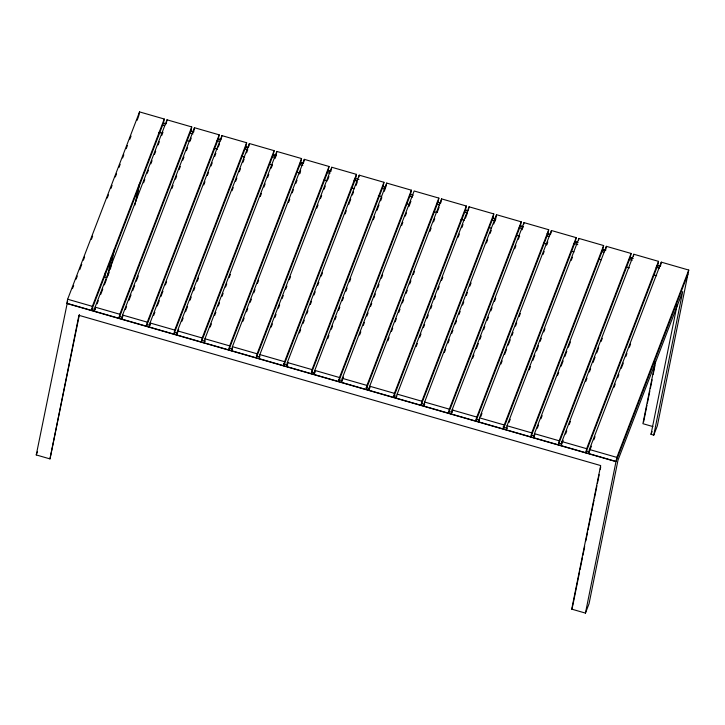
<?xml version="1.0" encoding="UTF-8"?>
<svg xmlns="http://www.w3.org/2000/svg" width="725" height="725" viewBox="0 0 725 725"><rect width="100%" height="100%" fill="white"/><g stroke="black" fill="none" stroke-linecap="round" stroke-linejoin="round"><path stroke-width="1.09" d="M79.424 314.55L49.98 458.898L36.25 454.938L67.633 301.192M164.267 119.018L92.356 306.349L91.54 310.391L163.451 123.06L164.267 119.018L139.553 111.904L67.642 299.235L66.827 303.277L616.033 461.435L616.848 457.393L688.75 270.062L661.291 262.151L589.389 449.482L588.573 453.524L591.401 446.156M49.98 458.898L78.925 315.321L600.672 465.568L571.717 609.145L585.447 613.096L589.044 603.735L617.999 460.157L682.705 291.559L653.76 435.136L651.014 434.338L677.068 305.125M191.726 126.929L119.824 314.26L119.009 318.302L190.911 130.971L191.726 126.929L167.013 119.806L95.102 307.137L94.286 311.188L95.501 308.025M105.669 271.449L104.563 276.977L107.309 277.766M138.692 116.145L139.553 111.904M107.527 276.66L111.532 256.786M110.408 269.165L114.423 249.237M134.968 204.967L138.983 185.083M136.137 200.879L139.698 183.208M219.186 134.832L147.284 322.163L146.468 326.214L218.37 138.883L219.186 134.832L194.472 127.718L122.57 315.049L121.755 319.091L122.96 315.937M166.197 123.857L167.013 119.806M246.645 142.743L174.743 330.074L173.927 334.116L245.829 146.785L246.645 142.743L221.932 135.629L150.03 322.96L149.214 327.002L150.419 323.848M194.472 127.718L193.657 131.76L190.911 130.971M274.104 150.655L202.203 337.986L201.387 342.028L273.289 154.697L274.104 150.655L249.391 143.532L177.489 330.863L176.673 334.914L178.694 329.648M221.315 138.656L221.932 135.629M301.564 158.558L229.662 345.888L228.846 349.93L300.748 162.599L301.564 158.558L276.85 151.443L204.948 338.774L204.133 342.816L204.939 340.714M248.775 146.568L249.391 143.532M329.023 166.469L257.121 353.8L256.306 357.842L328.208 170.511L329.023 166.469L304.31 159.346L232.408 346.677L231.592 350.728L232.399 348.616M276.234 154.479L276.85 151.443M356.483 174.372L284.581 361.702L283.765 365.753L355.667 178.422L356.483 174.372L331.769 167.257L259.867 354.588L259.052 358.63L259.858 356.528M303.702 162.382L304.31 159.346M383.942 182.283L312.04 369.614L311.224 373.656L383.126 186.325L383.942 182.283L359.228 175.169L287.327 362.5L286.511 366.542L288.124 362.328M331.162 170.293L331.769 167.257M411.401 190.195L339.499 377.526L338.684 381.567L410.586 194.237L411.401 190.195L386.688 183.072L314.786 370.403L313.97 374.444L315.185 371.291M358.821 177.19L359.228 175.169M438.861 198.097L366.959 385.428L366.143 389.47L438.045 202.139L438.861 198.097L414.147 190.983L342.245 378.314L341.43 382.356L343.451 377.091M385.872 187.113L386.688 183.072M466.32 206.009L394.418 393.34L393.603 397.382L465.504 210.051L466.32 206.009L441.607 198.886L369.705 386.217L368.889 390.267L370.103 387.105M396.348 398.17L397.164 394.128L469.066 206.797L493.788 213.911L492.973 217.962L421.062 405.293L421.877 401.242L493.788 213.911M440.791 202.937L441.607 198.886M521.248 221.823L449.337 409.154L448.521 413.196L520.432 225.865L521.248 221.823L496.534 214.709L424.623 402.04L423.808 406.082L424.614 403.979M468.459 209.833L469.066 206.797M548.707 229.725L476.796 417.065L475.981 421.107L547.892 233.776L548.707 229.725L523.994 222.611L452.083 409.942L451.267 413.984L452.889 409.779M495.918 217.736L496.534 214.709M576.167 237.637L504.256 424.968L503.449 429.01L575.351 241.679L576.167 237.637L551.453 230.523L479.542 417.854L478.727 421.896L479.542 419.793M523.586 224.632L523.994 222.611M603.626 245.548L531.724 432.879L530.908 436.921L602.81 249.59L603.626 245.548L578.912 238.425L507.011 425.756L506.195 429.807L507.002 427.696M550.837 233.55L551.453 230.523M631.085 253.451L559.183 440.782L558.368 444.833L630.27 257.502L631.085 253.451L606.372 246.337L534.47 433.668L533.654 437.71L534.86 434.556M578.505 240.446L578.912 238.425M658.545 261.362L586.643 448.693L585.827 452.735L657.729 265.404L658.545 261.362L633.831 254.248L561.929 441.579L561.114 445.621L563.135 440.356M606.372 246.337L605.556 250.379L602.81 249.59M633.423 256.269L633.831 254.248M572.659 606.163L579.565 571.925M580.009 569.723L582.456 557.57M582.909 555.359L584.685 546.523M585.8 541.004L587.585 532.168M588.029 529.966L594.038 500.141M594.482 497.93L596.938 485.786M597.382 483.575L599.158 474.739M600.273 469.22L600.717 467.009M585.447 613.096L615.987 461.635L687.934 274.104M661.291 262.151L660.475 266.193L657.729 265.404M655.373 361.838L642.903 423.69L652.89 426.563M643.628 421.814L646.963 405.248M647.407 403.037L649.863 390.893M650.307 388.682L652.083 379.846M653.198 374.327L654.983 365.491M688.75 270.062L657.357 425.765L653.76 435.136M72.446 288.641L73.66 285.478M76.089 279.161L77.303 275.998M79.732 269.673L81.753 264.407M83.366 260.193L84.58 257.031M91.413 239.322L92.628 236.16M107.227 198.025L108.442 194.862M110.871 188.536L112.085 185.373M115.32 176.945L116.535 173.782M118.963 167.466L120.178 164.303M122.597 157.977L123.812 154.815M126.204 148.698L127.41 145.535M129.838 139.218L131.053 136.055M137.097 120.314L138.294 117.187M36.25 454.938L37.446 451.82M97.114 303.82L98.328 300.657M100.757 294.35L102.778 289.085M104.391 284.88L106.412 279.614M108.025 275.4L109.239 272.247M143.577 182.791L144.782 179.637M147.211 173.32L148.417 170.157M150.845 163.85L152.06 160.687M154.479 154.371L155.694 151.217M158.113 144.9L159.328 141.747M161.748 135.43L162.962 132.276M125.389 309.62L126.594 306.467M129.023 300.15L131.044 294.885M132.657 290.68L134.678 285.414M136.291 281.209L138.312 275.944M171.843 188.591L173.048 185.437M175.477 179.12L176.692 175.967M179.111 169.65L180.326 166.496M182.745 160.18L183.96 157.017M186.379 150.709L187.594 147.547M190.023 141.23L191.228 138.076M153.655 315.429L154.869 312.267M157.289 305.95L159.31 300.694M160.923 296.48L162.944 291.223M165.373 284.907L166.578 281.744M203.743 184.92L204.958 181.767M207.377 175.45L208.592 172.296M211.011 165.98L212.226 162.826M214.654 156.509L215.86 153.356M218.288 147.039L219.503 143.876M181.921 321.229L183.135 318.067M185.555 311.759L187.576 306.494M190.004 300.177L191.21 297.023M193.638 290.707L194.853 287.553M197.273 281.237L198.487 278.083M232.009 190.729L233.223 187.567M235.652 181.259L236.858 178.096M239.286 171.78L240.492 168.626M242.92 162.309L244.135 159.156M246.554 152.839L247.769 149.685M210.187 327.029L211.401 323.876M214.636 315.457L215.842 312.294M218.27 305.986L219.485 302.823M221.904 296.507L223.119 293.353M225.538 287.037L226.753 283.883M229.172 277.566L230.387 274.413M260.284 196.529L261.489 193.376M263.918 187.059L265.123 183.905M267.552 177.589L268.767 174.426M271.186 168.118L272.401 164.956M274.82 158.639L276.035 155.485L273.289 154.697M242.902 321.257L244.117 318.103M246.536 311.786L247.751 308.632M250.17 302.316L251.385 299.153M253.804 292.846L255.019 289.683M257.447 283.366L258.653 280.212M288.55 202.329L289.764 199.176M292.184 192.859L293.398 189.705M295.818 183.389L297.032 180.235M299.452 173.918L300.667 170.765M271.168 327.057L272.382 323.903M274.802 317.586L276.017 314.433M278.436 308.116L279.651 304.962M282.079 298.646L283.285 295.492M285.713 289.175L286.928 286.013M289.347 279.705L290.562 276.542M316.816 208.138L318.03 204.976M320.45 198.668L321.664 195.505M324.084 189.189L325.298 186.035M327.727 179.718L328.933 176.565M299.434 332.866L300.648 329.703M303.077 323.395L304.282 320.233M306.711 313.916L307.917 310.762M310.345 304.446L311.56 301.292M313.979 294.975L315.194 291.822M317.613 285.505L318.828 282.351M321.248 276.035L322.462 272.872M345.082 213.938L346.296 210.785M348.716 204.468L350.737 199.203M352.359 194.998L353.564 191.835M355.993 185.528L357.198 182.365M327.709 338.666L328.914 335.512M331.343 329.195L332.548 326.042M334.977 319.725L336.192 316.562M338.611 310.255L339.826 307.092M342.245 300.775L343.46 297.622M345.879 291.305L347.094 288.151M349.522 281.835L350.728 278.681M373.348 219.738L374.562 216.585M376.991 210.268L379.003 205.012M380.625 200.798L381.839 197.644M384.259 191.328L385.473 188.174M359.609 334.995L360.823 331.842M363.243 325.525L364.458 322.371M366.877 316.055L368.092 312.901M370.511 306.584L371.726 303.422M374.154 297.114L375.36 293.951M377.788 287.635L379.003 284.481M381.423 278.164L382.637 275.011M401.623 225.547L402.828 222.385M405.257 216.077L406.471 212.914M408.891 206.598L410.912 201.342M387.875 340.804L389.089 337.642M391.509 331.325L392.723 328.171M395.143 321.855L396.358 318.701M398.786 312.384L399.992 309.231M402.42 302.914L403.635 299.76M406.054 293.444L407.269 290.281M409.688 283.973L410.903 280.811M413.322 274.494L414.537 271.34M429.889 231.347L431.103 228.194M433.523 221.877L434.737 218.723M437.157 212.407L439.178 207.142M416.141 346.604L417.355 343.451M419.784 337.134L420.989 333.971M423.418 327.664L424.623 324.501M427.052 318.184L428.267 315.031M430.686 308.714L431.901 305.56M434.32 299.244L435.535 296.09M437.954 289.773L439.169 286.62M441.597 280.303L442.803 277.14M458.155 237.148L459.369 233.994M461.789 227.677L463.003 224.523M465.423 218.207L467.444 212.942M444.416 352.404L445.621 349.251M448.05 342.934L449.255 339.78M451.684 333.464L452.898 330.31M455.318 323.993L456.532 320.831M458.952 314.523L460.167 311.36M462.586 305.044L463.801 301.89M466.229 295.573L467.435 292.42M469.863 286.103L471.069 282.949M486.421 242.957L487.635 239.794M490.055 233.486L491.269 230.323M493.698 224.007L495.719 218.751L492.973 217.962M472.682 358.213L473.896 355.051M476.316 348.734L478.337 343.478M479.95 339.264L481.164 336.11M483.584 329.793L484.798 326.64M487.218 320.323L488.433 317.169M490.861 310.853L492.067 307.69M494.495 301.382L495.71 298.22M514.696 248.757L515.901 245.603M518.33 239.286L519.535 236.132M521.964 229.816L523.178 226.653L520.432 225.865M480.748 416.63L481.962 413.477M500.948 364.013L502.162 360.86M504.582 354.543L506.603 349.278M508.216 345.073L510.237 339.808M511.859 335.593L513.064 332.44M515.493 326.123L516.698 322.969M519.127 316.653L520.342 313.499M542.962 254.557L544.167 251.403M546.596 245.086L547.81 241.932M509.022 422.439L510.228 419.277M529.214 369.813L530.428 366.66M532.848 360.343L534.869 355.078M536.491 350.873L538.503 345.608M540.125 341.403L541.33 338.24M543.759 331.932L544.973 328.769M571.228 260.366L572.442 257.203M537.288 428.239L538.494 425.086M540.923 418.769L542.137 415.615M557.48 375.623L558.694 372.46M561.123 366.143L563.144 360.887M564.757 356.673L566.778 351.417M568.391 347.202L570.412 341.937M565.554 434.039L566.769 430.886M569.188 424.569L570.403 421.415M585.755 381.423L586.96 378.269M589.389 371.952L590.603 368.789M593.023 362.482L595.044 357.217M596.657 353.002L598.678 347.746M601.107 341.43L602.312 338.276M593.82 439.848L595.035 436.686M614.021 387.222L615.235 384.069M617.655 377.752L618.869 374.598M621.289 368.282L623.31 363.017M625.738 356.7L626.944 353.546M629.373 347.23L630.578 344.076M571.717 609.145L572.442 607.269M651.014 434.338L652.092 431.529M163.451 123.06L165.282 123.594M218.37 138.883L221.116 139.671M245.829 146.785L248.575 147.574M300.748 162.599L303.494 163.397M328.208 170.511L330.953 171.299M465.504 210.051L468.25 210.839M547.892 233.776L550.638 234.565M575.351 241.679L578.097 242.476M630.27 257.502L633.016 258.29M163.297 123.232L165.463 123.857M190.467 131.062L193.729 131.995M217.645 138.883L220.898 139.825M245.902 147.021L248.077 147.646M273.08 154.851L276.334 155.784M300.25 162.672L303.512 163.614M328.507 170.81L330.682 171.435M354.597 178.323L358.947 179.573M382.854 186.461L385.029 187.086M410.033 194.291L413.295 195.224M437.211 202.112L440.465 203.054M465.468 210.25L467.643 210.875M492.638 218.08L495.9 219.013M519.816 225.901L523.078 226.843M546.985 233.731L550.248 234.664M575.251 241.869L577.426 242.494M602.421 249.69L605.683 250.632M629.599 257.52L632.862 258.453M656.768 265.341L660.031 266.283M162.572 125.108L164.747 125.733M189.751 132.929L193.013 133.871M216.92 140.759L220.183 141.692M245.186 148.897L247.361 149.522M272.355 156.718L275.618 157.66M299.534 164.548L302.796 165.49M326.703 172.369L329.966 173.311M353.882 180.199L357.144 181.141M382.138 188.337L384.313 188.962M409.317 196.158L412.57 197.1M436.486 203.988L439.749 204.93M464.752 212.126L466.918 212.751M491.922 219.947L495.184 220.889M519.1 227.777L522.353 228.719M547.357 235.915L549.532 236.54M573.448 243.428L577.789 244.678M601.705 251.566L603.88 252.191M628.883 259.396L632.137 260.329M656.053 267.217L659.315 268.159M158.811 132.367L162.074 133.309M187.068 140.505L189.243 141.13M214.247 148.335L217.509 149.268M241.416 156.156L244.678 157.098M269.682 164.294L271.857 164.919M296.851 172.124L300.114 173.058M324.03 179.945L327.292 180.887M351.199 187.775L354.462 188.708M378.377 195.596L381.64 196.538M406.634 203.734L408.809 204.359M433.813 211.564L437.075 212.498M460.982 219.385L464.245 220.328M489.248 227.523L491.423 228.148M516.418 235.353L519.68 236.287M543.596 243.174L546.858 244.117M571.853 251.312L574.028 251.938M599.031 259.142L601.206 259.767M626.201 266.963L629.463 267.906M653.379 274.793L656.642 275.727M67.642 299.235L92.356 306.349M95.102 307.137L119.824 314.26M122.57 315.049L147.284 322.163M150.03 322.96L174.743 330.074M177.489 330.863L202.203 337.986M204.948 338.774L229.662 345.888M232.408 346.677L257.121 353.8M259.867 354.588L284.581 361.702M287.327 362.5L312.04 369.614M314.786 370.403L339.499 377.526M342.245 378.314L366.959 385.428M369.705 386.217L394.418 393.34M397.164 394.128L421.877 401.242M424.623 402.04L449.337 409.154M452.083 409.942L476.796 417.065M479.542 417.854L504.256 424.968M507.011 425.756L531.724 432.879M534.47 433.668L559.183 440.782M561.929 441.579L586.643 448.693M589.389 449.482L616.848 457.393M92.111 308.687L95.365 309.629M119.281 316.517L122.543 317.459M146.459 324.338L149.722 325.28M174.716 332.485L176.891 333.11M201.894 340.306L205.148 341.248M229.064 348.136L232.326 349.069M256.242 355.957L259.496 356.899M283.412 363.787L287.762 365.038M311.678 371.925L314.931 372.858M338.847 379.746L342.109 380.688M366.025 387.576L369.279 388.509M394.282 395.714L396.457 396.339M421.461 403.535L424.714 404.478M448.63 411.365L451.892 412.298M475.808 419.186L479.062 420.128M502.978 427.016L507.328 428.267M531.244 435.154L534.497 436.087M558.413 442.975L561.676 443.917M586.679 451.113L588.845 451.738M66.791 303.476L615.987 461.635"/></g></svg>
